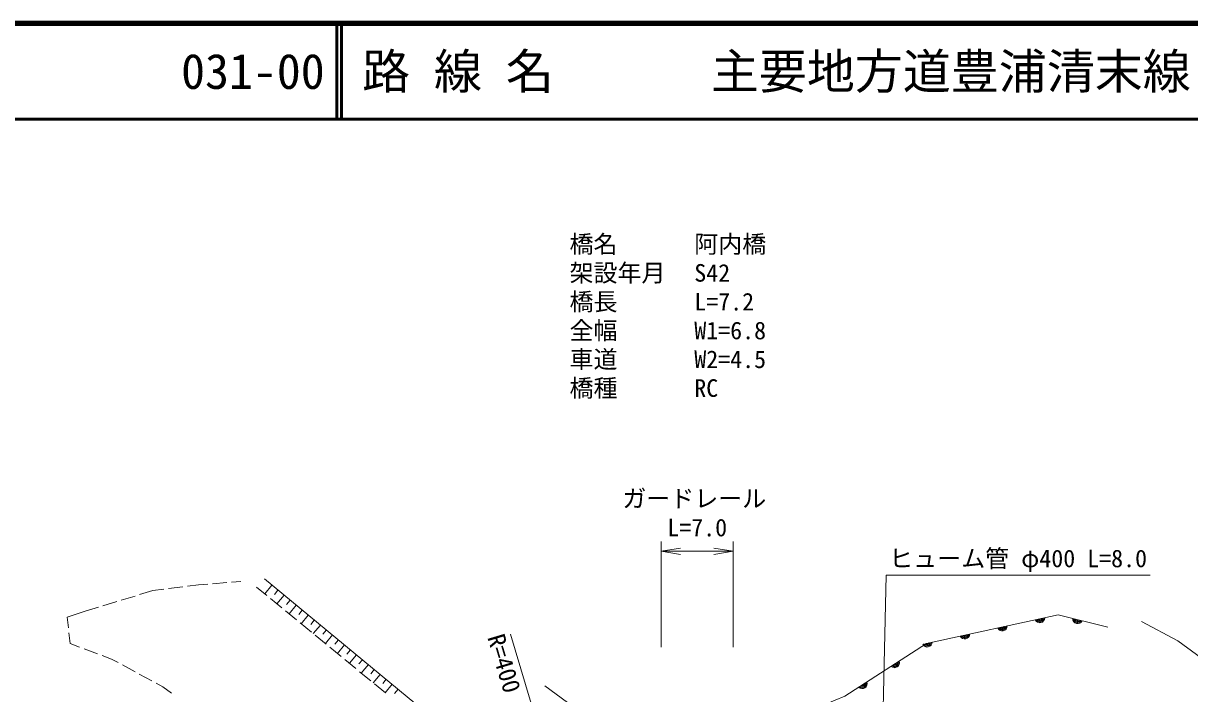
# Model space of a CAD drawing. Units: millimetres, scale not verified. Extents: x 40000 to 680000, y 20000 to 380000.
# Drawn here: x 145077 to 266628, y 310162 to 380000 of the extents above; entities that cross this region are included whole.
import ezdxf
from ezdxf.enums import TextEntityAlignment as Align

# ---------------------------------------------------------------- set-up
doc = ezdxf.new("R2010")
doc.units = ezdxf.units.MM
doc.header["$LTSCALE"] = 1000
doc.layers.add('M-BMK-HTXT', color=7, linetype='Continuous')
doc.layers.add('M-TTL-TXT', color=7, linetype='Continuous')
for name, color, linetype, lineweight in [('M-STR-HTXT', 7, 'Continuous', 13), ('M-TTL', 2, 'Continuous', 140), ('M-TTL-LINE', 7, 'Continuous', 50), ('M-WORK', 1, 'Continuous', 13)]:
    doc.layers.add(name, color=color, linetype=linetype, lineweight=lineweight)
doc.styles.add('ＭＳ ゴシック', font='')
doc.styles.get('ＭＳ ゴシック').set_extended_font_data('MS Gothic')

# ---------------------------------------------------------------- blocks, each defined once
blk = doc.blocks.new('open_arrow')
at = {"color": 0, "linetype": 'Continuous', "lineweight": -2}
blk.add_lwpolyline([(7.5, 1.25), (0, 0), (7.5, -1.25)], dxfattribs=at)

msp = doc.modelspace()

# ---------------------------------------------------------------- linework, layer by layer
at = {"layer": 'M-STR-HTXT'}
for p, q in [((211566, 315000), (211566, 326000)), ((219043, 315000), (219043, 326000)), ((211566, 325000), (219043, 325000)), ((205883, 282829), (195837, 316357))]:
    msp.add_line(p, q, dxfattribs=at)
msp.add_lwpolyline([(234423, 296307), (235000, 322500), (262500, 322500)], dxfattribs=at)
at = {"layer": 'M-TTL'}
msp.add_line((680000, 380000), (40000, 380000), dxfattribs=at)
at = {"layer": 'M-TTL-LINE'}
for p, q in [((177750, 380000), (177750, 370000)), ((178250, 380000), (178250, 370000)), ((40000, 370000), (680000, 370000))]:
    msp.add_line(p, q, dxfattribs=at)
at = {"layer": 'M-WORK'}
for p, q in [((170207, 322119), (210163, 289166)), ((158585, 320901), (157201, 320478)), ((159713, 321043), (158585, 320901)), ((161697, 321294), (160209, 321106)), ((163320, 321500), (162193, 321357)), ((164292, 321576), (163320, 321500)), ((166286, 321731), (164791, 321615)), ((167756, 321846), (166784, 321770)), ((170460, 320389), (169393, 321265)), ((170979, 321483), (170231, 320577)), ((171613, 320960), (171239, 320507)), ((154809, 319749), (153375, 319311)), ((156722, 320332), (155288, 319895)), ((172005, 319119), (170846, 320071)), ((172247, 320437), (171502, 319533)), ((172880, 319915), (172507, 319463)), ((151512, 318743), (149654, 318143)), ((152896, 319165), (151512, 318743)), ((173551, 317850), (172392, 318802)), ((173513, 319393), (172770, 318491)), ((174144, 318872), (173772, 318422)), ((149654, 318143), (149777, 317013)), ((175096, 316580), (173937, 317532)), ((174775, 318352), (174034, 317453)), ((175404, 317833), (175034, 317384)), ((176033, 317314), (175294, 316418)), ((265401, 315655), (261618, 317679)), ((149831, 316516), (149953, 315386)), ((176642, 315311), (175483, 316263)), ((176661, 316797), (176291, 316348)), ((177289, 316279), (176551, 315385)), ((149953, 315386), (150941, 315016)), ((151409, 314840), (152814, 314313)), ((178187, 314041), (177028, 314993)), ((177914, 315763), (177546, 315316)), ((178540, 315247), (177805, 314355)), ((270436, 311952), (265401, 315655)), ((153282, 314138), (154269, 313767)), ((154269, 313767), (154956, 313397)), ((179733, 312772), (178574, 313724)), ((179164, 314732), (178797, 314286)), ((179788, 314217), (179055, 313328)), ((180411, 313704), (180044, 313259)), ((155396, 313160), (156717, 312448)), ((181278, 311502), (180119, 312454)), ((181033, 313191), (180302, 312304)), ((181654, 312679), (181288, 312235)), ((157157, 312210), (158477, 311498)), ((158917, 311261), (159604, 310890)), ((182274, 312167), (181545, 311283)), ((182824, 310233), (181665, 311185)), ((182893, 311656), (182529, 311214)), ((159604, 310890), (160522, 310202)), ((183512, 311146), (182785, 310264)), ((184130, 310637), (183766, 310196)), ((199438, 310961), (223335, 293572))]:
    msp.add_line(p, q, dxfattribs=at)
msp.add_lwpolyline([(216591, 304052), (230697, 309886), (239209, 315401), (252915, 318358), (258110, 317079)], dxfattribs=at)
for centre, radius, start, end in [((251006, 318061), 512, 204.85497, 359.4942), ((251006, 318061), 410, 208.10027, 356.24891), ((251006, 318061), 308, 213.63472, 350.71446), ((251006, 318061), 205, 225.45798, 338.8912), ((254953, 317972), 512, 178.85173, 333.49097), ((254953, 317972), 410, 182.09703, 330.24567), ((254953, 317972), 308, 187.63148, 324.71122), ((254953, 317972), 205, 199.45474, 312.88796), ((243186, 316374), 512, 204.85497, 359.4942), ((243186, 316374), 410, 208.10027, 356.24891), ((243186, 316374), 308, 213.63472, 350.71446), ((243186, 316374), 205, 225.45798, 338.8912), ((247096, 317218), 512, 204.85497, 359.4942), ((247096, 317218), 410, 208.10027, 356.24891), ((247096, 317218), 308, 213.63472, 350.71446), ((247096, 317218), 205, 225.45798, 338.8912), ((239276, 315530), 512, 204.85497, 359.4942), ((239276, 315530), 410, 208.10027, 356.24891), ((239276, 315530), 308, 213.63472, 350.71446), ((239276, 315530), 205, 225.45798, 338.8912), ((235868, 313371), 512, 225.61907, 20.25831), ((235868, 313371), 410, 228.86437, 17.01301), ((235868, 313371), 308, 234.39882, 11.47856), ((235868, 313371), 205, 246.22208, 359.6553), ((232511, 311196), 512, 225.61907, 20.25831), ((232511, 311196), 410, 228.86437, 17.01301), ((232511, 311196), 308, 234.39882, 11.47856), ((232511, 311196), 205, 246.22208, 359.6553)]:
    msp.add_arc(centre, radius, start, end, dxfattribs=at)

# ---------------------------------------------------------------- block references
at = {"layer": 'M-STR-HTXT', "xscale": 267, "yscale": 267}
msp.add_blockref('open_arrow', (211566, 325000), dxfattribs=at)
at = {"layer": 'M-STR-HTXT', "xscale": 267, "yscale": 267, "rotation": 180}
msp.add_blockref('open_arrow', (219043, 325000), dxfattribs=at)

# ---------------------------------------------------------------- texts
at = {"layer": 'M-BMK-HTXT', "style": 'ＭＳ ゴシック'}
for s, p in [('橋名', (202000, 357000)), ('阿内橋', (215000, 357000)), ('架設年月', (202000, 354000)), ('S42', (215000, 354000)), ('橋長', (202000, 351000)), ('L=7.2', (215000, 351000)), ('全幅', (202000, 348000)), ('W1=6.8', (215000, 348000)), ('車道', (202000, 345000)), ('W2=4.5', (215000, 345000)), ('橋種', (202000, 342000)), ('RC', (215000, 342000))]:
    msp.add_text(s, height=1833, dxfattribs=at).set_placement(p, align=Align.MIDDLE_LEFT)
at = {"layer": 'M-STR-HTXT', "style": 'ＭＳ ゴシック'}
for s, p in [('ガードレール', (215000, 330500)), ('ヒューム管 φ400 L=8.0', (248750, 324250))]:
    msp.add_text(s, height=1833, dxfattribs=at).set_placement(p, align=Align.MIDDLE_CENTER)
msp.add_text('L=7.0', height=1833, dxfattribs=at).set_placement((215304, 326000), align=Align.BOTTOM_CENTER)
msp.add_text('R=400', height=1833, rotation=286.681, dxfattribs=at).set_placement((195193, 313315), align=Align.MIDDLE_CENTER)
at = {"layer": 'M-TTL-TXT', "style": 'ＭＳ ゴシック'}
for s, p in [('路 線 名', (180380, 375000)), ('主要地方道豊浦清末線', (216734, 375000)), ('031-00', (161521, 375000))]:
    msp.add_text(s, height=3666, dxfattribs=at).set_placement(p, align=Align.MIDDLE_LEFT)

doc.saveas('drawing.dxf')
